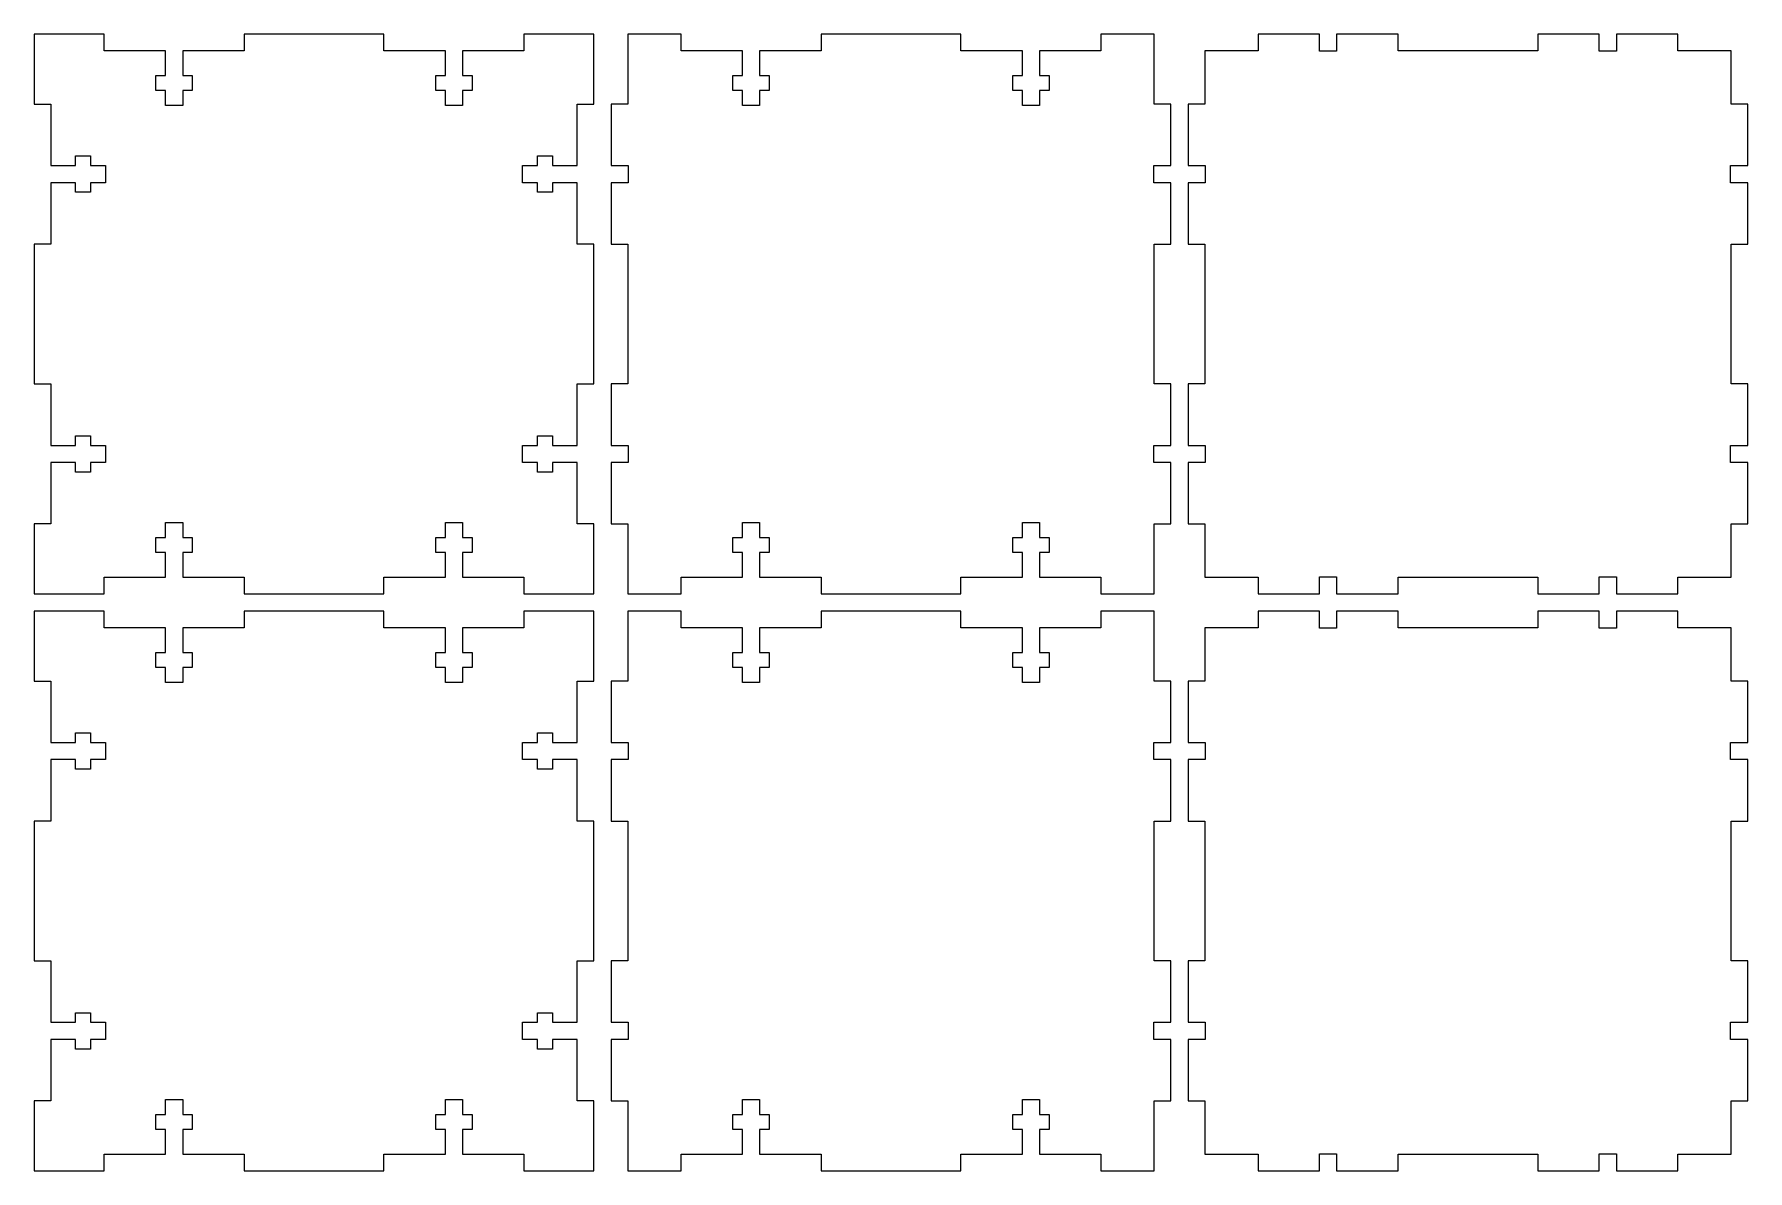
# Model space of a CAD drawing. Header units: inches. Extents: x 0 to 12.2, y 0.1 to 8.2.
import ezdxf

# ---------------------------------------------------------------- set-up
doc = ezdxf.new("R2010")
doc.units = ezdxf.units.IN

msp = doc.modelspace()

# ---------------------------------------------------------------- linework, layer by layer
at = {"layer": 'back_outsideCutPath'}
for p, q in [((0, 8.25), (0, 7.75)), ((0.5, 8.25), (0, 8.25)), ((0.5, 8.132), (0.5, 8.25)), ((2.5, 8.25), (1.5, 8.25)), ((1.5, 8.25), (1.5, 8.132)), ((2.5, 8.132), (2.5, 8.25)), ((4, 8.25), (3.5, 8.25)), ((3.5, 8.25), (3.5, 8.132)), ((4, 7.75), (4, 8.25)), ((0.939, 8.132), (0.5, 8.132)), ((0.939, 7.956), (0.939, 8.132)), ((1.5, 8.132), (1.061, 8.132)), ((1.061, 8.132), (1.061, 7.956)), ((2.939, 8.132), (2.5, 8.132)), ((2.939, 7.956), (2.939, 8.132)), ((3.5, 8.132), (3.061, 8.132)), ((3.061, 8.132), (3.061, 7.956)), ((0.87, 7.848), (0.87, 7.956)), ((0.87, 7.956), (0.939, 7.956)), ((0.939, 7.848), (0.87, 7.848)), ((0.939, 7.74), (0.939, 7.848)), ((1.061, 7.956), (1.13, 7.956)), ((1.13, 7.848), (1.061, 7.848)), ((1.061, 7.848), (1.061, 7.74)), ((1.13, 7.956), (1.13, 7.848)), ((2.87, 7.848), (2.87, 7.956)), ((2.87, 7.956), (2.939, 7.956)), ((2.939, 7.848), (2.87, 7.848)), ((2.939, 7.74), (2.939, 7.848)), ((3.061, 7.956), (3.13, 7.956)), ((3.13, 7.848), (3.061, 7.848)), ((3.061, 7.848), (3.061, 7.74)), ((3.13, 7.956), (3.13, 7.848)), ((0, 7.75), (0.118, 7.75)), ((0.118, 7.75), (0.118, 7.311)), ((1.061, 7.74), (0.939, 7.74)), ((3.061, 7.74), (2.939, 7.74)), ((3.882, 7.311), (3.882, 7.75)), ((3.882, 7.75), (4, 7.75)), ((0.294, 7.311), (0.294, 7.38)), ((0.294, 7.38), (0.402, 7.38)), ((0.402, 7.38), (0.402, 7.311)), ((3.598, 7.311), (3.598, 7.38)), ((3.598, 7.38), (3.706, 7.38)), ((3.706, 7.38), (3.706, 7.311)), ((0.118, 7.311), (0.294, 7.311)), ((0.402, 7.311), (0.51, 7.311)), ((0.51, 7.311), (0.51, 7.189)), ((3.49, 7.189), (3.49, 7.311)), ((3.49, 7.311), (3.598, 7.311)), ((3.706, 7.311), (3.882, 7.311)), ((0.294, 7.189), (0.118, 7.189)), ((0.118, 7.189), (0.118, 6.75)), ((0.294, 7.12), (0.294, 7.189)), ((0.402, 7.12), (0.294, 7.12)), ((0.51, 7.189), (0.402, 7.189)), ((0.402, 7.189), (0.402, 7.12)), ((3.598, 7.189), (3.49, 7.189)), ((3.598, 7.12), (3.598, 7.189)), ((3.706, 7.12), (3.598, 7.12)), ((3.882, 7.189), (3.706, 7.189)), ((3.706, 7.189), (3.706, 7.12)), ((3.882, 6.75), (3.882, 7.189)), ((0.118, 6.75), (0, 6.75)), ((0, 6.75), (0, 5.75)), ((4, 6.75), (3.882, 6.75)), ((4, 5.75), (4, 6.75)), ((0, 5.75), (0.118, 5.75)), ((0.118, 5.75), (0.118, 5.311)), ((3.882, 5.311), (3.882, 5.75)), ((3.882, 5.75), (4, 5.75)), ((0.118, 5.311), (0.294, 5.311)), ((0.294, 5.311), (0.294, 5.38)), ((0.294, 5.38), (0.402, 5.38)), ((0.402, 5.38), (0.402, 5.311)), ((0.402, 5.311), (0.51, 5.311)), ((0.51, 5.311), (0.51, 5.189)), ((3.49, 5.189), (3.49, 5.311)), ((3.49, 5.311), (3.598, 5.311)), ((3.598, 5.311), (3.598, 5.38)), ((3.598, 5.38), (3.706, 5.38)), ((3.706, 5.38), (3.706, 5.311)), ((3.706, 5.311), (3.882, 5.311)), ((0.294, 5.189), (0.118, 5.189)), ((0.118, 5.189), (0.118, 4.75)), ((0.294, 5.12), (0.294, 5.189)), ((0.51, 5.189), (0.402, 5.189)), ((0.402, 5.189), (0.402, 5.12)), ((3.598, 5.189), (3.49, 5.189)), ((3.598, 5.12), (3.598, 5.189)), ((3.882, 5.189), (3.706, 5.189)), ((3.706, 5.189), (3.706, 5.12)), ((3.882, 4.75), (3.882, 5.189)), ((0.402, 5.12), (0.294, 5.12)), ((3.706, 5.12), (3.598, 5.12)), ((0.118, 4.75), (0, 4.75)), ((0, 4.75), (0, 4.25)), ((0.939, 4.652), (0.939, 4.76)), ((0.939, 4.76), (1.061, 4.76)), ((1.061, 4.76), (1.061, 4.652)), ((2.939, 4.652), (2.939, 4.76)), ((2.939, 4.76), (3.061, 4.76)), ((3.061, 4.76), (3.061, 4.652)), ((4, 4.75), (3.882, 4.75)), ((4, 4.25), (4, 4.75)), ((0.87, 4.544), (0.87, 4.652)), ((0.87, 4.652), (0.939, 4.652)), ((0.939, 4.544), (0.87, 4.544)), ((0.939, 4.368), (0.939, 4.544)), ((1.061, 4.652), (1.13, 4.652)), ((1.13, 4.544), (1.061, 4.544)), ((1.061, 4.544), (1.061, 4.368)), ((1.13, 4.652), (1.13, 4.544)), ((2.87, 4.544), (2.87, 4.652)), ((2.87, 4.652), (2.939, 4.652)), ((2.939, 4.544), (2.87, 4.544)), ((2.939, 4.368), (2.939, 4.544)), ((3.061, 4.652), (3.13, 4.652)), ((3.13, 4.544), (3.061, 4.544)), ((3.061, 4.544), (3.061, 4.368)), ((3.13, 4.652), (3.13, 4.544)), ((0.5, 4.25), (0.5, 4.368)), ((0.5, 4.368), (0.939, 4.368)), ((1.061, 4.368), (1.5, 4.368)), ((1.5, 4.368), (1.5, 4.25)), ((2.5, 4.25), (2.5, 4.368)), ((2.5, 4.368), (2.939, 4.368)), ((3.061, 4.368), (3.5, 4.368)), ((3.5, 4.368), (3.5, 4.25)), ((0, 4.25), (0.5, 4.25)), ((1.5, 4.25), (2.5, 4.25)), ((3.5, 4.25), (4, 4.25))]:
    msp.add_line(p, q, dxfattribs=at)
at = {"layer": 'bottom_outsideCutPath'}
for p, q in [((9.189, 8.25), (8.75, 8.25)), ((8.75, 8.25), (8.75, 8.132)), ((9.189, 8.128), (9.189, 8.25)), ((9.75, 8.25), (9.311, 8.25)), ((9.311, 8.25), (9.311, 8.128)), ((9.75, 8.132), (9.75, 8.25)), ((11.189, 8.25), (10.75, 8.25)), ((10.75, 8.25), (10.75, 8.132)), ((11.189, 8.128), (11.189, 8.25)), ((11.75, 8.25), (11.311, 8.25)), ((11.311, 8.25), (11.311, 8.128)), ((11.75, 8.132), (11.75, 8.25)), ((8.368, 8.132), (8.368, 7.75)), ((8.75, 8.132), (8.368, 8.132)), ((9.25, 8.128), (9.189, 8.128)), ((9.311, 8.128), (9.25, 8.128)), ((9.25, 8.128), (9.25, 8.128)), ((10.75, 8.132), (9.75, 8.132)), ((11.25, 8.128), (11.189, 8.128)), ((11.311, 8.128), (11.25, 8.128)), ((11.25, 8.128), (11.25, 8.128)), ((12.132, 8.132), (11.75, 8.132)), ((12.132, 7.75), (12.132, 8.132)), ((8.368, 7.75), (8.25, 7.75)), ((8.25, 7.75), (8.25, 7.311)), ((12.25, 7.75), (12.132, 7.75)), ((12.25, 7.311), (12.25, 7.75)), ((8.25, 7.311), (8.372, 7.311)), ((8.372, 7.311), (8.372, 7.25)), ((8.372, 7.25), (8.372, 7.25)), ((8.372, 7.25), (8.372, 7.189)), ((12.128, 7.25), (12.128, 7.311)), ((12.128, 7.311), (12.25, 7.311)), ((12.128, 7.189), (12.128, 7.25)), ((12.128, 7.25), (12.128, 7.25)), ((8.372, 7.189), (8.25, 7.189)), ((8.25, 7.189), (8.25, 6.75)), ((12.25, 7.189), (12.128, 7.189)), ((12.25, 6.75), (12.25, 7.189)), ((8.25, 6.75), (8.368, 6.75)), ((8.368, 6.75), (8.368, 5.75)), ((12.132, 5.75), (12.132, 6.75)), ((12.132, 6.75), (12.25, 6.75)), ((8.368, 5.75), (8.25, 5.75)), ((8.25, 5.75), (8.25, 5.311)), ((12.25, 5.75), (12.132, 5.75)), ((12.25, 5.311), (12.25, 5.75)), ((8.25, 5.311), (8.372, 5.311)), ((8.372, 5.311), (8.372, 5.25)), ((12.128, 5.25), (12.128, 5.311)), ((12.128, 5.311), (12.25, 5.311)), ((8.372, 5.189), (8.25, 5.189)), ((8.25, 5.189), (8.25, 4.75)), ((8.372, 5.25), (8.372, 5.25)), ((8.372, 5.25), (8.372, 5.189)), ((12.128, 5.189), (12.128, 5.25)), ((12.128, 5.25), (12.128, 5.25)), ((12.25, 5.189), (12.128, 5.189)), ((12.25, 4.75), (12.25, 5.189)), ((8.25, 4.75), (8.368, 4.75)), ((8.368, 4.75), (8.368, 4.368)), ((12.132, 4.368), (12.132, 4.75)), ((12.132, 4.75), (12.25, 4.75)), ((8.368, 4.368), (8.75, 4.368)), ((8.75, 4.368), (8.75, 4.25)), ((9.189, 4.25), (9.189, 4.372)), ((9.189, 4.372), (9.25, 4.372)), ((9.25, 4.372), (9.25, 4.372)), ((9.25, 4.372), (9.311, 4.372)), ((9.311, 4.372), (9.311, 4.25)), ((9.75, 4.25), (9.75, 4.368)), ((9.75, 4.368), (10.75, 4.368)), ((10.75, 4.368), (10.75, 4.25)), ((11.189, 4.25), (11.189, 4.372)), ((11.189, 4.372), (11.25, 4.372)), ((11.25, 4.372), (11.25, 4.372)), ((11.25, 4.372), (11.311, 4.372)), ((11.311, 4.372), (11.311, 4.25)), ((11.75, 4.25), (11.75, 4.368)), ((11.75, 4.368), (12.132, 4.368)), ((8.75, 4.25), (9.189, 4.25)), ((9.311, 4.25), (9.75, 4.25)), ((10.75, 4.25), (11.189, 4.25)), ((11.311, 4.25), (11.75, 4.25))]:
    msp.add_line(p, q, dxfattribs=at)
at = {"layer": 'front_outsideCutPath'}
for p, q in [((0, 4.125), (0, 3.625)), ((0.5, 4.125), (0, 4.125)), ((0.5, 4.007), (0.5, 4.125)), ((2.5, 4.125), (1.5, 4.125)), ((1.5, 4.125), (1.5, 4.007)), ((2.5, 4.007), (2.5, 4.125)), ((4, 4.125), (3.5, 4.125)), ((3.5, 4.125), (3.5, 4.007)), ((4, 3.625), (4, 4.125)), ((0.939, 4.007), (0.5, 4.007)), ((0.939, 3.831), (0.939, 4.007)), ((1.5, 4.007), (1.061, 4.007)), ((1.061, 4.007), (1.061, 3.831)), ((2.939, 4.007), (2.5, 4.007)), ((2.939, 3.831), (2.939, 4.007)), ((3.5, 4.007), (3.061, 4.007)), ((3.061, 4.007), (3.061, 3.831)), ((0.87, 3.723), (0.87, 3.831)), ((0.87, 3.831), (0.939, 3.831)), ((1.061, 3.831), (1.13, 3.831)), ((1.13, 3.831), (1.13, 3.723)), ((2.87, 3.723), (2.87, 3.831)), ((2.87, 3.831), (2.939, 3.831)), ((3.061, 3.831), (3.13, 3.831)), ((3.13, 3.831), (3.13, 3.723)), ((0.939, 3.723), (0.87, 3.723)), ((0.939, 3.615), (0.939, 3.723)), ((1.13, 3.723), (1.061, 3.723)), ((1.061, 3.723), (1.061, 3.615)), ((2.939, 3.723), (2.87, 3.723)), ((2.939, 3.615), (2.939, 3.723)), ((3.13, 3.723), (3.061, 3.723)), ((3.061, 3.723), (3.061, 3.615)), ((0, 3.625), (0.118, 3.625)), ((0.118, 3.625), (0.118, 3.186)), ((1.061, 3.615), (0.939, 3.615)), ((3.061, 3.615), (2.939, 3.615)), ((3.882, 3.186), (3.882, 3.625)), ((3.882, 3.625), (4, 3.625)), ((0.118, 3.186), (0.294, 3.186)), ((0.294, 3.186), (0.294, 3.255)), ((0.294, 3.255), (0.402, 3.255)), ((0.402, 3.255), (0.402, 3.186)), ((0.402, 3.186), (0.51, 3.186)), ((0.51, 3.186), (0.51, 3.064)), ((3.49, 3.064), (3.49, 3.186)), ((3.49, 3.186), (3.598, 3.186)), ((3.598, 3.186), (3.598, 3.255)), ((3.598, 3.255), (3.706, 3.255)), ((3.706, 3.255), (3.706, 3.186)), ((3.706, 3.186), (3.882, 3.186)), ((0.294, 3.064), (0.118, 3.064)), ((0.118, 3.064), (0.118, 2.625)), ((0.294, 2.995), (0.294, 3.064)), ((0.51, 3.064), (0.402, 3.064)), ((0.402, 3.064), (0.402, 2.995)), ((3.598, 3.064), (3.49, 3.064)), ((3.598, 2.995), (3.598, 3.064)), ((3.882, 3.064), (3.706, 3.064)), ((3.706, 3.064), (3.706, 2.995)), ((3.882, 2.625), (3.882, 3.064)), ((0.402, 2.995), (0.294, 2.995)), ((3.706, 2.995), (3.598, 2.995)), ((0.118, 2.625), (0, 2.625)), ((0, 2.625), (0, 1.625)), ((4, 2.625), (3.882, 2.625)), ((4, 1.625), (4, 2.625)), ((0, 1.625), (0.118, 1.625)), ((0.118, 1.625), (0.118, 1.186)), ((3.882, 1.186), (3.882, 1.625)), ((3.882, 1.625), (4, 1.625)), ((0.294, 1.186), (0.294, 1.255)), ((0.294, 1.255), (0.402, 1.255)), ((0.402, 1.255), (0.402, 1.186)), ((3.598, 1.186), (3.598, 1.255)), ((3.598, 1.255), (3.706, 1.255)), ((3.706, 1.255), (3.706, 1.186)), ((0.118, 1.186), (0.294, 1.186)), ((0.402, 1.186), (0.51, 1.186)), ((0.51, 1.186), (0.51, 1.064)), ((3.49, 1.064), (3.49, 1.186)), ((3.49, 1.186), (3.598, 1.186)), ((3.706, 1.186), (3.882, 1.186)), ((0.294, 1.064), (0.118, 1.064)), ((0.118, 1.064), (0.118, 0.625)), ((0.294, 0.995), (0.294, 1.064)), ((0.402, 0.995), (0.294, 0.995)), ((0.51, 1.064), (0.402, 1.064)), ((0.402, 1.064), (0.402, 0.995)), ((3.598, 1.064), (3.49, 1.064)), ((3.598, 0.995), (3.598, 1.064)), ((3.706, 0.995), (3.598, 0.995)), ((3.882, 1.064), (3.706, 1.064)), ((3.706, 1.064), (3.706, 0.995)), ((3.882, 0.625), (3.882, 1.064)), ((0.118, 0.625), (0, 0.625)), ((0, 0.625), (0, 0.125)), ((0.939, 0.527), (0.939, 0.635)), ((0.939, 0.635), (1.061, 0.635)), ((1.061, 0.635), (1.061, 0.527)), ((2.939, 0.527), (2.939, 0.635)), ((2.939, 0.635), (3.061, 0.635)), ((3.061, 0.635), (3.061, 0.527)), ((4, 0.625), (3.882, 0.625)), ((4, 0.125), (4, 0.625)), ((0.87, 0.419), (0.87, 0.527)), ((0.87, 0.527), (0.939, 0.527)), ((1.061, 0.527), (1.13, 0.527)), ((1.13, 0.527), (1.13, 0.419)), ((2.87, 0.419), (2.87, 0.527)), ((2.87, 0.527), (2.939, 0.527)), ((3.061, 0.527), (3.13, 0.527)), ((3.13, 0.527), (3.13, 0.419)), ((0.939, 0.419), (0.87, 0.419)), ((0.939, 0.243), (0.939, 0.419)), ((1.13, 0.419), (1.061, 0.419)), ((1.061, 0.419), (1.061, 0.243)), ((2.939, 0.419), (2.87, 0.419)), ((2.939, 0.243), (2.939, 0.419)), ((3.13, 0.419), (3.061, 0.419)), ((3.061, 0.419), (3.061, 0.243)), ((0, 0.125), (0.5, 0.125)), ((0.5, 0.125), (0.5, 0.243)), ((0.5, 0.243), (0.939, 0.243)), ((1.061, 0.243), (1.5, 0.243)), ((1.5, 0.243), (1.5, 0.125)), ((1.5, 0.125), (2.5, 0.125)), ((2.5, 0.125), (2.5, 0.243)), ((2.5, 0.243), (2.939, 0.243)), ((3.061, 0.243), (3.5, 0.243)), ((3.5, 0.243), (3.5, 0.125)), ((3.5, 0.125), (4, 0.125))]:
    msp.add_line(p, q, dxfattribs=at)
at = {"layer": 'left_outsideCutPath'}
for p, q in [((4.243, 4.125), (4.243, 3.625)), ((4.625, 4.125), (4.243, 4.125)), ((4.625, 4.007), (4.625, 4.125)), ((6.625, 4.125), (5.625, 4.125)), ((5.625, 4.125), (5.625, 4.007)), ((6.625, 4.007), (6.625, 4.125)), ((8.007, 4.125), (7.625, 4.125)), ((7.625, 4.125), (7.625, 4.007)), ((8.007, 3.625), (8.007, 4.125)), ((5.064, 4.007), (4.625, 4.007)), ((5.064, 3.831), (5.064, 4.007)), ((5.625, 4.007), (5.186, 4.007)), ((5.186, 4.007), (5.186, 3.831)), ((7.064, 4.007), (6.625, 4.007)), ((7.064, 3.831), (7.064, 4.007)), ((7.625, 4.007), (7.186, 4.007)), ((7.186, 4.007), (7.186, 3.831)), ((4.995, 3.723), (4.995, 3.831)), ((4.995, 3.831), (5.064, 3.831)), ((5.186, 3.831), (5.255, 3.831)), ((5.255, 3.831), (5.255, 3.723)), ((6.995, 3.723), (6.995, 3.831)), ((6.995, 3.831), (7.064, 3.831)), ((7.186, 3.831), (7.255, 3.831)), ((7.255, 3.831), (7.255, 3.723)), ((5.064, 3.723), (4.995, 3.723)), ((5.064, 3.615), (5.064, 3.723)), ((5.255, 3.723), (5.186, 3.723)), ((5.186, 3.723), (5.186, 3.615)), ((7.064, 3.723), (6.995, 3.723)), ((7.064, 3.615), (7.064, 3.723)), ((7.255, 3.723), (7.186, 3.723)), ((7.186, 3.723), (7.186, 3.615)), ((4.243, 3.625), (4.125, 3.625)), ((4.125, 3.625), (4.125, 3.186)), ((5.186, 3.615), (5.064, 3.615)), ((7.186, 3.615), (7.064, 3.615)), ((8.125, 3.625), (8.007, 3.625)), ((8.125, 3.186), (8.125, 3.625)), ((4.125, 3.186), (4.247, 3.186)), ((4.247, 3.186), (4.247, 3.125)), ((8.003, 3.125), (8.003, 3.186)), ((8.003, 3.186), (8.125, 3.186)), ((4.247, 3.064), (4.125, 3.064)), ((4.125, 3.064), (4.125, 2.625)), ((4.247, 3.125), (4.247, 3.125)), ((4.247, 3.125), (4.247, 3.064)), ((8.003, 3.064), (8.003, 3.125)), ((8.003, 3.125), (8.003, 3.125)), ((8.125, 3.064), (8.003, 3.064)), ((8.125, 2.625), (8.125, 3.064)), ((4.125, 2.625), (4.243, 2.625)), ((4.243, 2.625), (4.243, 1.625)), ((8.007, 1.625), (8.007, 2.625)), ((8.007, 2.625), (8.125, 2.625)), ((4.243, 1.625), (4.125, 1.625)), ((4.125, 1.625), (4.125, 1.186)), ((8.125, 1.625), (8.007, 1.625)), ((8.125, 1.186), (8.125, 1.625)), ((4.125, 1.186), (4.247, 1.186)), ((4.247, 1.186), (4.247, 1.125)), ((4.247, 1.125), (4.247, 1.125)), ((4.247, 1.125), (4.247, 1.064)), ((8.003, 1.125), (8.003, 1.186)), ((8.003, 1.186), (8.125, 1.186)), ((8.003, 1.064), (8.003, 1.125)), ((8.003, 1.125), (8.003, 1.125)), ((4.247, 1.064), (4.125, 1.064)), ((4.125, 1.064), (4.125, 0.625)), ((8.125, 1.064), (8.003, 1.064)), ((8.125, 0.625), (8.125, 1.064)), ((4.125, 0.625), (4.243, 0.625)), ((4.243, 0.625), (4.243, 0.125)), ((5.064, 0.527), (5.064, 0.635)), ((5.064, 0.635), (5.186, 0.635)), ((5.186, 0.635), (5.186, 0.527)), ((7.064, 0.527), (7.064, 0.635)), ((7.064, 0.635), (7.186, 0.635)), ((7.186, 0.635), (7.186, 0.527)), ((8.007, 0.125), (8.007, 0.625)), ((8.007, 0.625), (8.125, 0.625)), ((4.995, 0.419), (4.995, 0.527)), ((4.995, 0.527), (5.064, 0.527)), ((5.186, 0.527), (5.255, 0.527)), ((5.255, 0.527), (5.255, 0.419)), ((6.995, 0.419), (6.995, 0.527)), ((6.995, 0.527), (7.064, 0.527)), ((7.186, 0.527), (7.255, 0.527)), ((7.255, 0.527), (7.255, 0.419)), ((5.064, 0.419), (4.995, 0.419)), ((5.064, 0.243), (5.064, 0.419)), ((5.255, 0.419), (5.186, 0.419)), ((5.186, 0.419), (5.186, 0.243)), ((7.064, 0.419), (6.995, 0.419)), ((7.064, 0.243), (7.064, 0.419)), ((7.255, 0.419), (7.186, 0.419)), ((7.186, 0.419), (7.186, 0.243)), ((4.243, 0.125), (4.625, 0.125)), ((4.625, 0.125), (4.625, 0.243)), ((4.625, 0.243), (5.064, 0.243)), ((5.186, 0.243), (5.625, 0.243)), ((5.625, 0.243), (5.625, 0.125)), ((5.625, 0.125), (6.625, 0.125)), ((6.625, 0.125), (6.625, 0.243)), ((6.625, 0.243), (7.064, 0.243)), ((7.186, 0.243), (7.625, 0.243)), ((7.625, 0.243), (7.625, 0.125)), ((7.625, 0.125), (8.007, 0.125))]:
    msp.add_line(p, q, dxfattribs=at)
at = {"layer": 'right_outsideCutPath'}
for p, q in [((4.243, 8.25), (4.243, 7.75)), ((4.625, 8.25), (4.243, 8.25)), ((4.625, 8.132), (4.625, 8.25)), ((6.625, 8.25), (5.625, 8.25)), ((5.625, 8.25), (5.625, 8.132)), ((6.625, 8.132), (6.625, 8.25)), ((8.007, 8.25), (7.625, 8.25)), ((7.625, 8.25), (7.625, 8.132)), ((8.007, 7.75), (8.007, 8.25)), ((5.064, 8.132), (4.625, 8.132)), ((5.064, 7.956), (5.064, 8.132)), ((5.625, 8.132), (5.186, 8.132)), ((5.186, 8.132), (5.186, 7.956)), ((7.064, 8.132), (6.625, 8.132)), ((7.064, 7.956), (7.064, 8.132)), ((7.625, 8.132), (7.186, 8.132)), ((7.186, 8.132), (7.186, 7.956)), ((4.995, 7.848), (4.995, 7.956)), ((4.995, 7.956), (5.064, 7.956)), ((5.064, 7.848), (4.995, 7.848)), ((5.064, 7.74), (5.064, 7.848)), ((5.186, 7.956), (5.255, 7.956)), ((5.255, 7.848), (5.186, 7.848)), ((5.186, 7.848), (5.186, 7.74)), ((5.255, 7.956), (5.255, 7.848)), ((6.995, 7.848), (6.995, 7.956)), ((6.995, 7.956), (7.064, 7.956)), ((7.064, 7.848), (6.995, 7.848)), ((7.064, 7.74), (7.064, 7.848)), ((7.186, 7.956), (7.255, 7.956)), ((7.255, 7.848), (7.186, 7.848)), ((7.186, 7.848), (7.186, 7.74)), ((7.255, 7.956), (7.255, 7.848)), ((4.243, 7.75), (4.125, 7.75)), ((4.125, 7.75), (4.125, 7.311)), ((5.186, 7.74), (5.064, 7.74)), ((7.186, 7.74), (7.064, 7.74)), ((8.125, 7.75), (8.007, 7.75)), ((8.125, 7.311), (8.125, 7.75)), ((4.125, 7.311), (4.247, 7.311)), ((4.247, 7.311), (4.247, 7.25)), ((4.247, 7.25), (4.247, 7.25)), ((4.247, 7.25), (4.247, 7.189)), ((8.003, 7.25), (8.003, 7.311)), ((8.003, 7.311), (8.125, 7.311)), ((8.003, 7.189), (8.003, 7.25)), ((8.003, 7.25), (8.003, 7.25)), ((4.247, 7.189), (4.125, 7.189)), ((4.125, 7.189), (4.125, 6.75)), ((8.125, 7.189), (8.003, 7.189)), ((8.125, 6.75), (8.125, 7.189)), ((4.125, 6.75), (4.243, 6.75)), ((4.243, 6.75), (4.243, 5.75)), ((8.007, 5.75), (8.007, 6.75)), ((8.007, 6.75), (8.125, 6.75)), ((4.243, 5.75), (4.125, 5.75)), ((4.125, 5.75), (4.125, 5.311)), ((8.125, 5.75), (8.007, 5.75)), ((8.125, 5.311), (8.125, 5.75)), ((4.125, 5.311), (4.247, 5.311)), ((4.247, 5.311), (4.247, 5.25)), ((8.003, 5.25), (8.003, 5.311)), ((8.003, 5.311), (8.125, 5.311)), ((4.247, 5.189), (4.125, 5.189)), ((4.125, 5.189), (4.125, 4.75)), ((4.247, 5.25), (4.247, 5.25)), ((4.247, 5.25), (4.247, 5.189)), ((8.003, 5.189), (8.003, 5.25)), ((8.003, 5.25), (8.003, 5.25)), ((8.125, 5.189), (8.003, 5.189)), ((8.125, 4.75), (8.125, 5.189)), ((4.125, 4.75), (4.243, 4.75)), ((4.243, 4.75), (4.243, 4.25)), ((5.064, 4.652), (5.064, 4.76)), ((5.064, 4.76), (5.186, 4.76)), ((5.186, 4.76), (5.186, 4.652)), ((7.064, 4.652), (7.064, 4.76)), ((7.064, 4.76), (7.186, 4.76)), ((7.186, 4.76), (7.186, 4.652)), ((8.007, 4.25), (8.007, 4.75)), ((8.007, 4.75), (8.125, 4.75)), ((4.995, 4.544), (4.995, 4.652)), ((4.995, 4.652), (5.064, 4.652)), ((5.064, 4.544), (4.995, 4.544)), ((5.064, 4.368), (5.064, 4.544)), ((5.186, 4.652), (5.255, 4.652)), ((5.255, 4.544), (5.186, 4.544)), ((5.186, 4.544), (5.186, 4.368)), ((5.255, 4.652), (5.255, 4.544)), ((6.995, 4.544), (6.995, 4.652)), ((6.995, 4.652), (7.064, 4.652)), ((7.064, 4.544), (6.995, 4.544)), ((7.064, 4.368), (7.064, 4.544)), ((7.186, 4.652), (7.255, 4.652)), ((7.255, 4.544), (7.186, 4.544)), ((7.186, 4.544), (7.186, 4.368)), ((7.255, 4.652), (7.255, 4.544)), ((4.625, 4.25), (4.625, 4.368)), ((4.625, 4.368), (5.064, 4.368)), ((5.186, 4.368), (5.625, 4.368)), ((5.625, 4.368), (5.625, 4.25)), ((6.625, 4.25), (6.625, 4.368)), ((6.625, 4.368), (7.064, 4.368)), ((7.186, 4.368), (7.625, 4.368)), ((7.625, 4.368), (7.625, 4.25)), ((4.243, 4.25), (4.625, 4.25)), ((5.625, 4.25), (6.625, 4.25)), ((7.625, 4.25), (8.007, 4.25))]:
    msp.add_line(p, q, dxfattribs=at)
at = {"layer": 'top_outsideCutPath'}
for p, q in [((9.189, 4.125), (8.75, 4.125)), ((8.75, 4.125), (8.75, 4.007)), ((9.189, 4.003), (9.189, 4.125)), ((9.75, 4.125), (9.311, 4.125)), ((9.311, 4.125), (9.311, 4.003)), ((9.75, 4.007), (9.75, 4.125)), ((11.189, 4.125), (10.75, 4.125)), ((10.75, 4.125), (10.75, 4.007)), ((11.189, 4.003), (11.189, 4.125)), ((11.75, 4.125), (11.311, 4.125)), ((11.311, 4.125), (11.311, 4.003)), ((11.75, 4.007), (11.75, 4.125)), ((8.368, 4.007), (8.368, 3.625)), ((8.75, 4.007), (8.368, 4.007)), ((9.25, 4.003), (9.189, 4.003)), ((9.311, 4.003), (9.25, 4.003)), ((9.25, 4.003), (9.25, 4.003)), ((10.75, 4.007), (9.75, 4.007)), ((11.25, 4.003), (11.189, 4.003)), ((11.311, 4.003), (11.25, 4.003)), ((11.25, 4.003), (11.25, 4.003)), ((12.132, 4.007), (11.75, 4.007)), ((12.132, 3.625), (12.132, 4.007)), ((8.368, 3.625), (8.25, 3.625)), ((8.25, 3.625), (8.25, 3.186)), ((12.25, 3.625), (12.132, 3.625)), ((12.25, 3.186), (12.25, 3.625)), ((8.25, 3.186), (8.372, 3.186)), ((8.372, 3.186), (8.372, 3.125)), ((12.128, 3.125), (12.128, 3.186)), ((12.128, 3.186), (12.25, 3.186)), ((8.372, 3.064), (8.25, 3.064)), ((8.25, 3.064), (8.25, 2.625)), ((8.372, 3.125), (8.372, 3.125)), ((8.372, 3.125), (8.372, 3.064)), ((12.128, 3.064), (12.128, 3.125)), ((12.128, 3.125), (12.128, 3.125)), ((12.25, 3.064), (12.128, 3.064)), ((12.25, 2.625), (12.25, 3.064)), ((8.25, 2.625), (8.368, 2.625)), ((8.368, 2.625), (8.368, 1.625)), ((12.132, 1.625), (12.132, 2.625)), ((12.132, 2.625), (12.25, 2.625)), ((8.368, 1.625), (8.25, 1.625)), ((8.25, 1.625), (8.25, 1.186)), ((12.25, 1.625), (12.132, 1.625)), ((12.25, 1.186), (12.25, 1.625)), ((8.25, 1.186), (8.372, 1.186)), ((8.372, 1.186), (8.372, 1.125)), ((8.372, 1.125), (8.372, 1.125)), ((8.372, 1.125), (8.372, 1.064)), ((12.128, 1.125), (12.128, 1.186)), ((12.128, 1.186), (12.25, 1.186)), ((12.128, 1.064), (12.128, 1.125)), ((12.128, 1.125), (12.128, 1.125)), ((8.372, 1.064), (8.25, 1.064)), ((8.25, 1.064), (8.25, 0.625)), ((12.25, 1.064), (12.128, 1.064)), ((12.25, 0.625), (12.25, 1.064)), ((8.25, 0.625), (8.368, 0.625)), ((8.368, 0.625), (8.368, 0.243)), ((12.132, 0.243), (12.132, 0.625)), ((12.132, 0.625), (12.25, 0.625)), ((9.189, 0.125), (9.189, 0.247)), ((9.189, 0.247), (9.25, 0.247)), ((9.25, 0.247), (9.25, 0.247)), ((9.25, 0.247), (9.311, 0.247)), ((9.311, 0.247), (9.311, 0.125)), ((11.189, 0.125), (11.189, 0.247)), ((11.189, 0.247), (11.25, 0.247)), ((11.25, 0.247), (11.25, 0.247)), ((11.25, 0.247), (11.311, 0.247)), ((11.311, 0.247), (11.311, 0.125)), ((8.368, 0.243), (8.75, 0.243)), ((8.75, 0.243), (8.75, 0.125)), ((8.75, 0.125), (9.189, 0.125)), ((9.311, 0.125), (9.75, 0.125)), ((9.75, 0.125), (9.75, 0.243)), ((9.75, 0.243), (10.75, 0.243)), ((10.75, 0.243), (10.75, 0.125)), ((10.75, 0.125), (11.189, 0.125)), ((11.311, 0.125), (11.75, 0.125)), ((11.75, 0.125), (11.75, 0.243)), ((11.75, 0.243), (12.132, 0.243))]:
    msp.add_line(p, q, dxfattribs=at)

doc.saveas('drawing.dxf')
